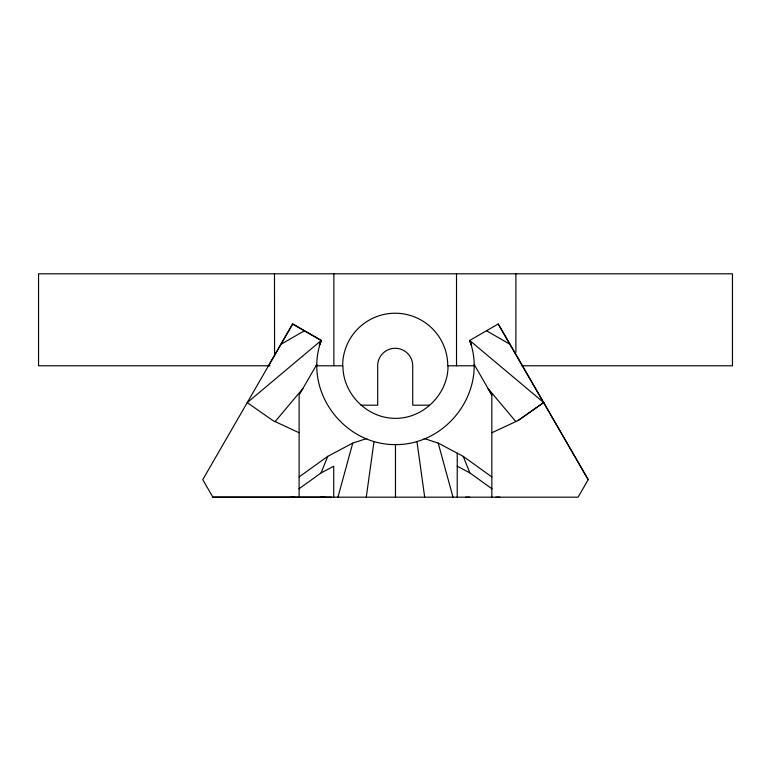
<?xml version="1.0" encoding="UTF-8"?>
<svg xmlns="http://www.w3.org/2000/svg" width="771" height="771" viewBox="0 0 771 771"><rect width="100%" height="100%" fill="white"/><g stroke="black" fill="none" stroke-linecap="round" stroke-linejoin="round"><path stroke-width="1.16" d="M457.232 497.179L457.232 453.184M515.886 352.328L515.905 273.801M268.559 365.782L292.662 323.945L202.763 479.658L212.873 497.179L331.694 497.199M448.038 365.782C448.211 393.914 423.607 418.518 395.475 418.345C367.353 418.518 342.748 393.914 342.922 365.782L316.11 365.782M212.873 497.179L578.077 497.179L588.196 479.658L498.288 323.945L469.693 340.454C487.995 390.126 448.076 444.877 395.475 444.626C342.873 444.867 302.964 390.136 321.266 340.454L292.662 323.945M366.273 497.179L374.012 441.494M337.958 497.179L352.752 443.094L366.823 438.516M298.926 488.862L321.093 472.912L327.704 456.374L352.752 443.094M316.823 364.375L299.119 395.041L299.119 497.179M275.141 421.592L302.858 388.565M299.119 476.95L327.704 456.374M518.112 420.523L543.661 402.529L518.112 420.523L491.84 432.772M280.885 344.348L304.439 330.749M321.093 472.912L333.727 466.214L333.727 497.179M290.966 497.199L294.464 497.189M270.043 365.782L38.55 365.782L38.55 273.801L732.45 273.801L732.45 365.782L521.591 365.782M474.319 365.782L447.758 365.782A52.563 52.563 0 0 0 395.195 313.228A52.563 52.563 0 0 0 342.632 365.782M360.953 405.199L377.674 405.199L377.674 365.782A17.521 17.521 0 0 1 395.195 348.261A17.521 17.521 0 0 1 412.716 365.782L412.716 405.199L429.437 405.199M465.723 497.189L469.645 497.189M495.878 497.189L499.791 497.189M320.881 497.189L325.025 497.199M424.127 438.516L438.198 443.094L463.246 456.374L491.84 476.95M299.119 432.772L272.838 420.523L247.25 402.607L321.266 340.454L292.71 324.051M457.232 466.214L469.867 472.912L492.023 488.862M486.511 330.749L510.074 344.348M543.661 402.529L469.693 340.454L471.63 345.379L469.616 340.503M515.818 421.592L488.101 388.565L491.84 395.041L491.84 497.179M498.153 324.022L588.196 479.658M474.136 364.375L491.84 395.041M463.246 456.374L469.867 472.912M438.198 443.094L453.001 497.179M416.947 441.494L424.686 497.179M274.572 355.335L274.486 273.801M456.519 273.801L456.519 365.782M395.475 444.626L395.475 497.179M333.872 273.801L333.872 365.782M321.266 340.454L319.319 345.379L321.343 340.503"/></g></svg>
